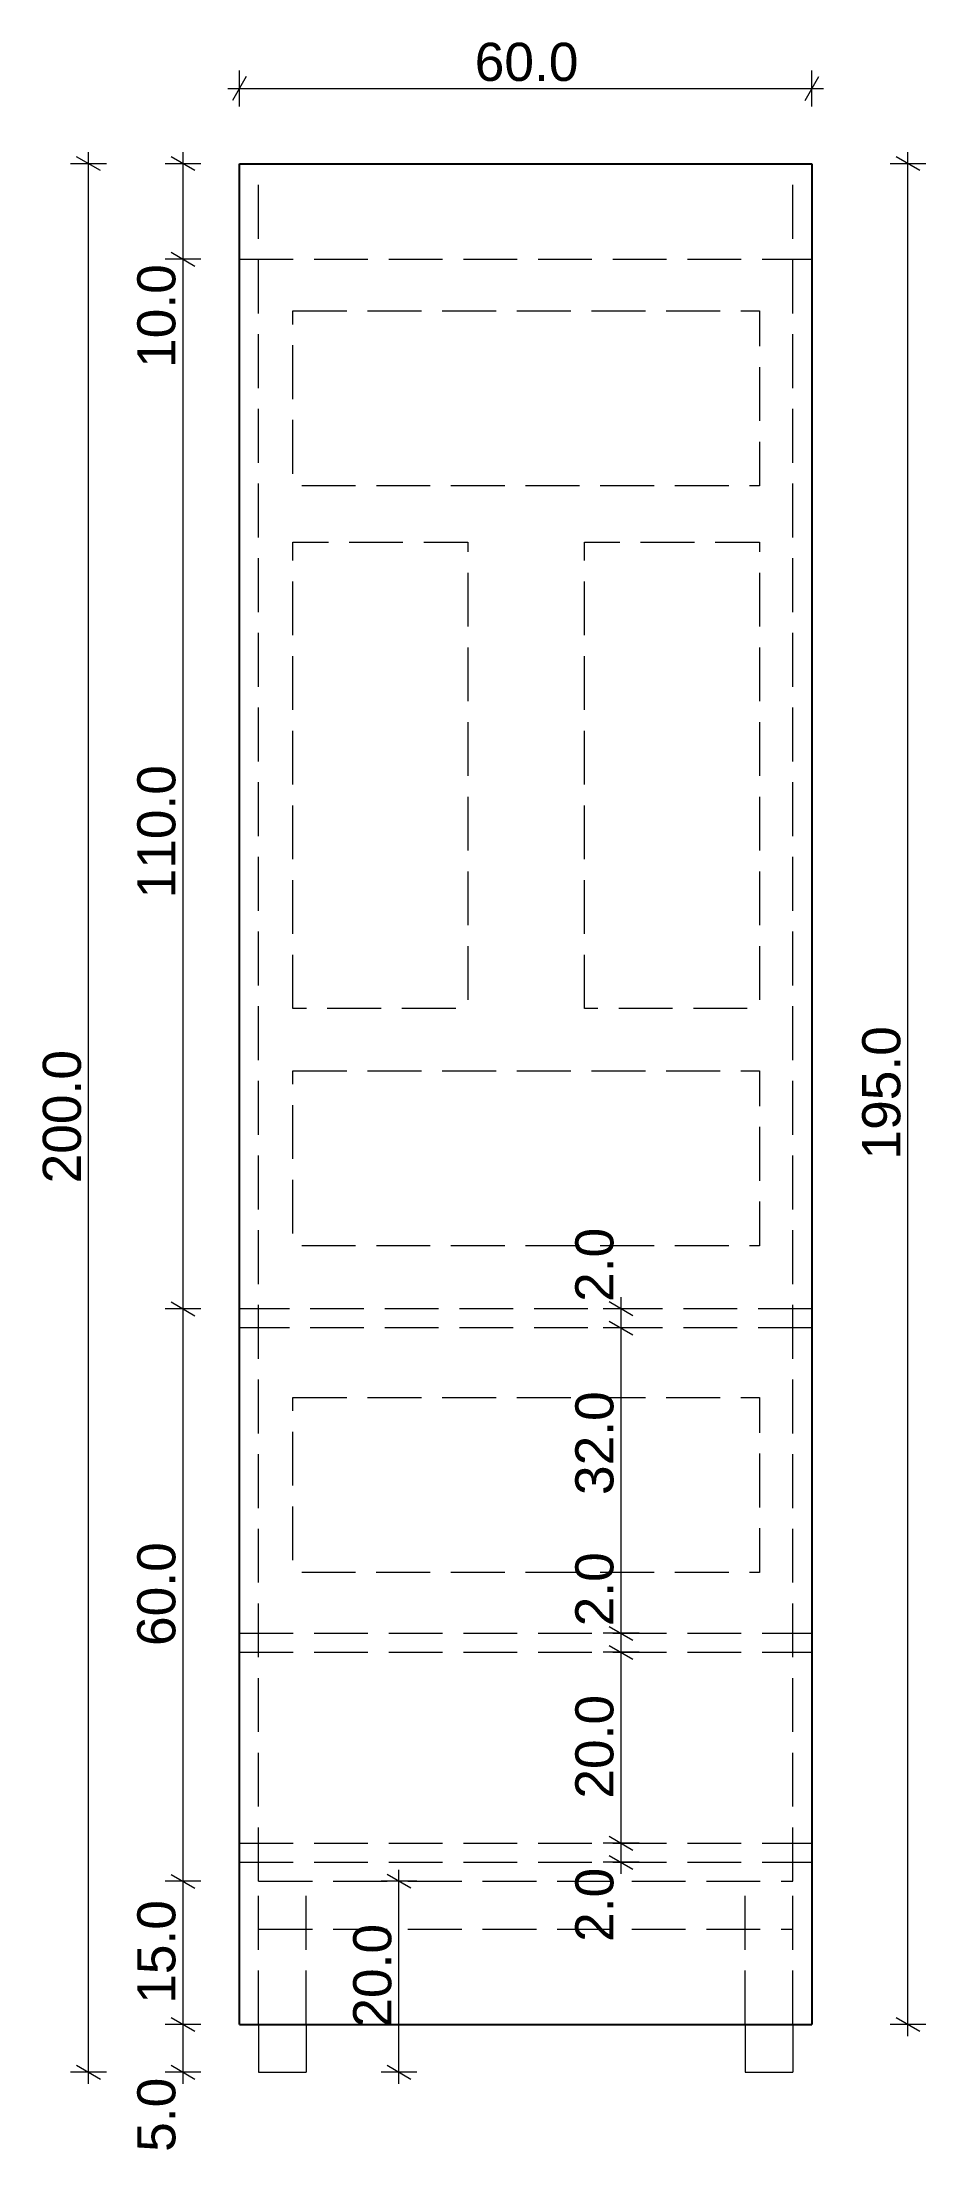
# Model space of a CAD drawing. Extents: x 37398 to 38324, y 37007 to 39218.
import ezdxf

# ---------------------------------------------------------------- set-up
doc = ezdxf.new("R2010")
doc.units = 0
doc.header["$MEASUREMENT"] = 0
doc.linetypes.add('Hidden Line', pattern=[78.244445, 56.444445, -21.8])
for name, color, linetype, lineweight in [('2D Drafting - General_Pen_No__1', 7, 'Continuous', 13), ('2D Drafting - General_Pen_No__41', 7, 'Continuous', 25), ('Dimensioning - General_Pen_No__1', 7, 'Continuous', 13)]:
    doc.layers.add(name, color=color, linetype=linetype, lineweight=lineweight)
doc.layers.add('Dimensioning - General', color=7, linetype='Continuous')
doc.styles.add('GENERATED_STYLE_1', font='Arial')
doc.dimstyles.new('GENERATED_STYLE__1', dxfattribs={"dimtxt": 40, "dimasz": 19, "dimexe": 0.18, "dimexo": 300, "dimgap": 0.09, "dimtad": 1, "dimdec": 1, "dimlfac": 0.1, "dimzin": 0, "dimdsep": 46, "dimtxsty": 'GENERATED_STYLE_1', "dimblk": 'ARROWHEAD_2', "dimblk1": 'ARROWHEAD_2', "dimblk2": 'ARROWHEAD_2', "dimcen": 0.09, "dimclrd": 7, "dimclre": 7, "dimclrt": 7, "dimadec": 0, "dimazin": 0, "dimtfac": 1, "dimtdec": 4, "dimtmove": 0, "dimatfit": 3, "dimfxl": 0, "dimtolj": 1, "dimtzin": 0, "dimarcsym": 0})
doc.dimstyles.new('GENERATED_STYLE__2', dxfattribs={"dimtxt": 40, "dimasz": 19, "dimexe": 0.18, "dimexo": 300, "dimgap": 0.09, "dimtad": 1, "dimtih": 1, "dimtoh": 1, "dimdec": 1, "dimlfac": 0.1, "dimzin": 0, "dimdsep": 46, "dimtxsty": 'GENERATED_STYLE_1', "dimblk": 'ARROWHEAD_2', "dimblk1": 'ARROWHEAD_2', "dimblk2": 'ARROWHEAD_2', "dimcen": 0.09, "dimclrd": 7, "dimclre": 7, "dimclrt": 7, "dimadec": 0, "dimazin": 0, "dimtfac": 1, "dimtdec": 4, "dimtmove": 0, "dimatfit": 3, "dimfxl": 0, "dimtolj": 1, "dimtzin": 0, "dimarcsym": 0})

# ---------------------------------------------------------------- blocks, each defined once
blk = doc.blocks.new('*D1')
at = {"layer": 'Dimensioning - General_Pen_No__1', "linetype": 'Continuous'}
for p, q in [((37465.6, 39090.8), (37428.1, 39090.8)), ((37459.4, 39083.6), (37434.4, 39098)), ((37446.9, 39090.8), (37446.9, 39103)), ((37446.9, 37090.8), (37446.9, 39090.8)), ((37465.6, 37090.8), (37428.1, 37090.8)), ((37434.4, 37098), (37459.4, 37083.6)), ((37446.9, 37078.6), (37446.9, 37090.8))]:
    blk.add_line(p, q, dxfattribs=at)
at = {"layer": 'Dimensioning - General_Pen_No__1', "insert": (37398.9, 38022.2), "char_height": 40, "attachment_point": 1, "rotation": 90, "style": 'GENERATED_STYLE_1'}
blk.add_mtext('{200.0}', dxfattribs=at)
blk = doc.blocks.new('ARROWHEAD_2')
at = {"color": 0, "linetype": 'Continuous', "lineweight": 0}
for p, q in [((0, 0), (-1, 0)), ((-0.38, -0.66), (0.38, 0.66))]:
    blk.add_line(p, q, dxfattribs=at)
blk = doc.blocks.new('*D3')
at = {"layer": 'Dimensioning - General_Pen_No__1', "linetype": 'Continuous'}
for p, q in [((37533.4, 37148), (37558.4, 37133.6)), ((37564.6, 37140.8), (37527.1, 37140.8)), ((37545.9, 37090.8), (37545.9, 37140.8)), ((37564.6, 37090.8), (37527.1, 37090.8)), ((37533.4, 37098), (37558.4, 37083.6)), ((37545.9, 37078.6), (37545.9, 37090.8))]:
    blk.add_line(p, q, dxfattribs=at)
at = {"layer": 'Dimensioning - General_Pen_No__1', "insert": (37497.9, 37007.3), "char_height": 40, "attachment_point": 1, "rotation": 90, "style": 'GENERATED_STYLE_1'}
blk.add_mtext('{5.0}', dxfattribs=at)
blk = doc.blocks.new('*D4')
at = {"layer": 'Dimensioning - General_Pen_No__1', "linetype": 'Continuous'}
for p, q in [((37533.4, 37148), (37558.4, 37133.6)), ((37564.6, 37140.8), (37527.1, 37140.8))]:
    blk.add_line(p, q, dxfattribs=at)
blk = doc.blocks.new('*D5')
at = {"layer": 'Dimensioning - General_Pen_No__1', "linetype": 'Continuous'}
for p, q in [((37533.4, 37298), (37558.4, 37283.6)), ((37564.6, 37290.8), (37527.1, 37290.8)), ((37545.9, 37140.8), (37545.9, 37290.8)), ((37533.4, 37148), (37558.4, 37133.6)), ((37564.6, 37140.8), (37527.1, 37140.8))]:
    blk.add_line(p, q, dxfattribs=at)
at = {"layer": 'Dimensioning - General_Pen_No__1', "insert": (37497.9, 37162.4), "char_height": 40, "attachment_point": 1, "rotation": 90, "style": 'GENERATED_STYLE_1'}
blk.add_mtext('{15.0}', dxfattribs=at)
blk = doc.blocks.new('*D6')
at = {"layer": 'Dimensioning - General_Pen_No__1', "linetype": 'Continuous'}
for p, q in [((37533.4, 37898), (37558.4, 37883.6)), ((37564.6, 37890.8), (37527.1, 37890.8)), ((37545.9, 37290.8), (37545.9, 37890.8)), ((37533.4, 37298), (37558.4, 37283.6)), ((37564.6, 37290.8), (37527.1, 37290.8))]:
    blk.add_line(p, q, dxfattribs=at)
at = {"layer": 'Dimensioning - General_Pen_No__1', "insert": (37497.9, 37537.4), "char_height": 40, "attachment_point": 1, "rotation": 90, "style": 'GENERATED_STYLE_1'}
blk.add_mtext('{60.0}', dxfattribs=at)
blk = doc.blocks.new('*D7')
at = {"layer": 'Dimensioning - General_Pen_No__1', "linetype": 'Continuous'}
for p, q in [((37564.6, 38990.8), (37527.1, 38990.8)), ((37533.4, 38998), (37558.4, 38983.6)), ((37545.9, 37890.8), (37545.9, 38990.8)), ((37533.4, 37898), (37558.4, 37883.6)), ((37564.6, 37890.8), (37527.1, 37890.8))]:
    blk.add_line(p, q, dxfattribs=at)
at = {"layer": 'Dimensioning - General_Pen_No__1', "char_height": 40, "attachment_point": 1, "rotation": 90, "style": 'GENERATED_STYLE_1'}
for s, insert in [('{10.0}', (37497.9, 38876.8)), ('{110.0}', (37497.9, 38320.8))]:
    blk.add_mtext(s, dxfattribs=dict(at, insert=insert))
blk = doc.blocks.new('*D8')
at = {"layer": 'Dimensioning - General_Pen_No__1', "linetype": 'Continuous'}
for p, q in [((37564.6, 39090.8), (37527.1, 39090.8)), ((37558.4, 39083.6), (37533.4, 39098)), ((37545.9, 39090.8), (37545.9, 39103)), ((37545.9, 38990.8), (37545.9, 39090.8)), ((37564.6, 38990.8), (37527.1, 38990.8)), ((37533.4, 38998), (37558.4, 38983.6))]:
    blk.add_line(p, q, dxfattribs=at)
blk = doc.blocks.new('*D9')
at = {"layer": 'Dimensioning - General_Pen_No__1', "linetype": 'Continuous'}
for p, q in [((38324.4, 39090.8), (38286.9, 39090.8)), ((38318.2, 39083.6), (38293.2, 39098)), ((38305.7, 39090.8), (38305.7, 39103)), ((38305.7, 37140.8), (38305.7, 39090.8)), ((38293.2, 37148), (38318.2, 37133.6)), ((38324.4, 37140.8), (38286.9, 37140.8)), ((38305.7, 37128.6), (38305.7, 37140.8))]:
    blk.add_line(p, q, dxfattribs=at)
at = {"layer": 'Dimensioning - General_Pen_No__1', "insert": (38257.7, 38047.2), "char_height": 40, "attachment_point": 1, "rotation": 90, "style": 'GENERATED_STYLE_1'}
blk.add_mtext('{195.0}', dxfattribs=at)
blk = doc.blocks.new('*D10')
at = {"layer": 'Dimensioning - General_Pen_No__1', "linetype": 'Continuous'}
for p, q in [((37612.2, 39182.1), (37597.8, 39157.1)), ((37605, 39150.9), (37605, 39188.4)), ((38197.8, 39157.1), (38212.2, 39182.1)), ((38205, 39150.9), (38205, 39188.4)), ((37592.8, 39169.6), (37605, 39169.6)), ((37605, 39169.6), (38205, 39169.6)), ((38205, 39169.6), (38217.2, 39169.6))]:
    blk.add_line(p, q, dxfattribs=at)
at = {"layer": 'Dimensioning - General_Pen_No__1', "insert": (37851.6, 39217.6), "char_height": 40, "attachment_point": 1, "style": 'GENERATED_STYLE_1'}
blk.add_mtext('{60.0}', dxfattribs=at)
blk = doc.blocks.new('*D11')
at = {"layer": 'Dimensioning - General_Pen_No__1', "linetype": 'Continuous'}
for p, q in [((38023.8, 37330.8), (37986.3, 37330.8)), ((37992.5, 37338), (38017.5, 37323.6)), ((38005, 37310.8), (38005, 37330.8)), ((38023.8, 37310.8), (37986.3, 37310.8)), ((37992.5, 37318), (38017.5, 37303.6)), ((38005, 37298.6), (38005, 37310.8))]:
    blk.add_line(p, q, dxfattribs=at)
at = {"layer": 'Dimensioning - General_Pen_No__1', "insert": (37957, 37227.3), "char_height": 40, "attachment_point": 1, "rotation": 90, "style": 'GENERATED_STYLE_1'}
blk.add_mtext('{2.0}', dxfattribs=at)
blk = doc.blocks.new('*D12')
at = {"layer": 'Dimensioning - General_Pen_No__1', "linetype": 'Continuous'}
for p, q in [((38023.8, 37530.8), (37986.3, 37530.8)), ((37992.5, 37538), (38017.5, 37523.6)), ((38005, 37330.8), (38005, 37530.8)), ((38023.8, 37330.8), (37986.3, 37330.8)), ((37992.5, 37338), (38017.5, 37323.6))]:
    blk.add_line(p, q, dxfattribs=at)
at = {"layer": 'Dimensioning - General_Pen_No__1', "insert": (37957, 37377.4), "char_height": 40, "attachment_point": 1, "rotation": 90, "style": 'GENERATED_STYLE_1'}
blk.add_mtext('{20.0}', dxfattribs=at)
blk = doc.blocks.new('*D13')
at = {"layer": 'Dimensioning - General_Pen_No__1', "linetype": 'Continuous'}
for p, q in [((38023.8, 37550.8), (37986.3, 37550.8)), ((37992.5, 37558), (38017.5, 37543.6)), ((38005, 37530.8), (38005, 37550.8)), ((38023.8, 37530.8), (37986.3, 37530.8)), ((37992.5, 37538), (38017.5, 37523.6))]:
    blk.add_line(p, q, dxfattribs=at)
blk = doc.blocks.new('*D14')
at = {"layer": 'Dimensioning - General_Pen_No__1', "linetype": 'Continuous'}
for p, q in [((37992.5, 37878), (38017.5, 37863.6)), ((38023.8, 37870.8), (37986.3, 37870.8)), ((38005, 37550.8), (38005, 37870.8)), ((38023.8, 37550.8), (37986.3, 37550.8)), ((37992.5, 37558), (38017.5, 37543.6))]:
    blk.add_line(p, q, dxfattribs=at)
at = {"layer": 'Dimensioning - General_Pen_No__1', "char_height": 40, "attachment_point": 1, "rotation": 90, "style": 'GENERATED_STYLE_1'}
for s, insert in [('{32.0}', (37957, 37695.6)), ('{2.0}', (37957, 37558))]:
    blk.add_mtext(s, dxfattribs=dict(at, insert=insert))
blk = doc.blocks.new('*D15')
at = {"layer": 'Dimensioning - General_Pen_No__1', "linetype": 'Continuous'}
for p, q in [((38017.5, 37883.6), (37992.5, 37898)), ((38005, 37890.8), (38005, 37903)), ((38023.8, 37890.8), (37986.3, 37890.8)), ((37992.5, 37878), (38017.5, 37863.6)), ((38005, 37870.8), (38005, 37890.8)), ((38023.8, 37870.8), (37986.3, 37870.8))]:
    blk.add_line(p, q, dxfattribs=at)
at = {"layer": 'Dimensioning - General_Pen_No__1', "insert": (37957, 37898), "char_height": 40, "attachment_point": 1, "rotation": 90, "style": 'GENERATED_STYLE_1'}
blk.add_mtext('{2.0}', dxfattribs=at)
blk = doc.blocks.new('*D16')
at = {"layer": 'Dimensioning - General_Pen_No__1', "linetype": 'Continuous'}
for p, q in [((37784.7, 37283.6), (37759.7, 37298)), ((37772.2, 37290.8), (37772.2, 37303)), ((37790.9, 37290.8), (37753.4, 37290.8)), ((37772.2, 37090.8), (37772.2, 37290.8)), ((37790.9, 37090.8), (37753.4, 37090.8)), ((37759.7, 37098), (37784.7, 37083.6)), ((37772.2, 37078.6), (37772.2, 37090.8))]:
    blk.add_line(p, q, dxfattribs=at)
at = {"layer": 'Dimensioning - General_Pen_No__1', "insert": (37724.2, 37137.4), "char_height": 40, "attachment_point": 1, "rotation": 90, "style": 'GENERATED_STYLE_1'}
blk.add_mtext('{20.0}', dxfattribs=at)

msp = doc.modelspace()

# ---------------------------------------------------------------- linework, layer by layer
at = {"layer": '2D Drafting - General_Pen_No__1', "linetype": 'Hidden Line'}
for p, q in [((37625.02, 37290.82), (37625.02, 39090.82)), ((38185.02, 37290.82), (38185.02, 39090.82)), ((37605.02, 38990.82), (38205.02, 38990.82)), ((38205.02, 37890.82), (37605.02, 37890.82)), ((38205.02, 37870.82), (37605.02, 37870.82)), ((37605.02, 37550.82), (38205.02, 37550.82)), ((37605.02, 37530.82), (38205.02, 37530.82)), ((37605.02, 37330.82), (38205.02, 37330.82)), ((37605.02, 37310.82), (38205.02, 37310.82)), ((37625.02, 37290.82), (38185.02, 37290.82)), ((37625.02, 37140.82), (37625.02, 37290.82)), ((37675.02, 37140.82), (37675.02, 37290.82)), ((38135.02, 37140.82), (38135.02, 37290.82)), ((38185.02, 37140.82), (38185.02, 37290.82)), ((37625.02, 37240.82), (38185.02, 37240.82))]:
    msp.add_line(p, q, dxfattribs=at)
at = {"layer": '2D Drafting - General_Pen_No__1', "linetype": 'Continuous'}
for p, q in [((37625.02, 37140.82), (37625.02, 37090.82)), ((37675.02, 37140.82), (37675.02, 37090.82)), ((38135.02, 37140.82), (38135.02, 37090.82)), ((38185.02, 37140.82), (38185.02, 37090.82)), ((37625.02, 37090.82), (37675.02, 37090.82)), ((38135.02, 37090.82), (38185.02, 37090.82))]:
    msp.add_line(p, q, dxfattribs=at)
at = {"layer": '2D Drafting - General_Pen_No__1', "linetype": 'Hidden Line', "flags": 128}
for points in [[(37661.12, 38936.61), (38149.96, 38936.61), (38149.96, 38753.29), (37661.12, 38753.29)], [(37661.12, 38205.39), (37661.12, 38694.23), (37844.43, 38694.23), (37844.43, 38205.39)], [(37966.64, 38205.39), (37966.64, 38694.23), (38149.96, 38694.23), (38149.96, 38205.39)], [(37661.12, 38140.21), (38149.96, 38140.21), (38149.96, 37956.89), (37661.12, 37956.89)], [(37661.12, 37797.93), (38149.96, 37797.93), (38149.96, 37614.62), (37661.12, 37614.62)]]:
    msp.add_lwpolyline(points, close=True, dxfattribs=at)
at = {"layer": '2D Drafting - General_Pen_No__41', "linetype": 'Continuous'}
for p, q in [((37605.02, 37140.82), (37605.02, 39090.82)), ((37605.02, 39090.82), (38205.02, 39090.82)), ((38205.02, 39090.82), (38205.02, 37140.82)), ((37605.02, 37140.82), (38205.02, 37140.82))]:
    msp.add_line(p, q, dxfattribs=at)

# ---------------------------------------------------------------- dimensions: what is measured, and where the dimension line sits
at = {"layer": 'Dimensioning - General', "linetype": 'Continuous'}
dim = msp.add_linear_dim(base=(37605.02, 39169.61), p1=(37605.02, 39090.82), p2=(38205.02, 39090.82), dimstyle='GENERATED_STYLE__2', dxfattribs=at)
dim.commit()
dim.dimension.update_dxf_attribs({"geometry": '*D10', "text_midpoint": (37910.66, 39197.61)})
for base, p1, p2, picture, middle in [((37446.87, 37090.82), (37625.02, 37090.82), (37605.02, 39090.82), '*D1', (37418.87, 38098.07)), ((37545.9, 37090.82), (37605.02, 38990.82), (37605.02, 39090.82), '*D8', (37517.9, 38935.85)), ((38305.66, 37140.82), (38205.02, 37140.82), (38205.02, 39090.82), '*D9', (38277.66, 38123.07)), ((37545.9, 37090.82), (37605.02, 37890.82), (37605.02, 38990.82), '*D7', (37517.9, 38396.72)), ((38005.05, 37310.82), (37882.84, 37870.82), (37882.84, 37890.82), '*D15', (37977.05, 37940.21)), ((37545.9, 37090.82), (37625.02, 37290.82), (37605.02, 37890.82), '*D6', (37517.9, 37596.46)), ((38005.05, 37310.82), (37890.17, 37550.82), (37882.84, 37870.82), '*D14', (37977.05, 37754.59)), ((38005.05, 37310.82), (37892.61, 37530.82), (37890.17, 37550.82), '*D13', (37977.05, 37600.21)), ((38005.05, 37310.82), (37877.95, 37330.82), (37892.61, 37530.82), '*D12', (37977.05, 37436.46)), ((38005.05, 37310.82), (38022.99, 37310.82), (37877.95, 37330.82), '*D11', (37977.05, 37269.5)), ((37545.9, 37090.82), (37605.02, 37140.82), (37625.02, 37290.82), '*D5', (37517.9, 37221.46)), ((37772.2, 37090.82), (37625.02, 37090.82), (37625.02, 37290.82), '*D16', (37744.2, 37196.46)), ((37545.9, 37090.82), (37625.02, 37090.82), (37605.02, 37140.82), '*D3', (37517.9, 37049.5)), ((37545.89789268, 37090.82020323), (37605.01933112, 37140.82020323), (37605.01933112, 37140.82020323), '*D4', (37517.89789286, 37144.85220533))]:
    dim = msp.add_linear_dim(base=base, p1=p1, p2=p2, angle=90, dimstyle='GENERATED_STYLE__1', dxfattribs=at)
    dim.commit()
    dim.dimension.update_dxf_attribs({"geometry": picture, "text_midpoint": middle})

doc.saveas('drawing.dxf')
